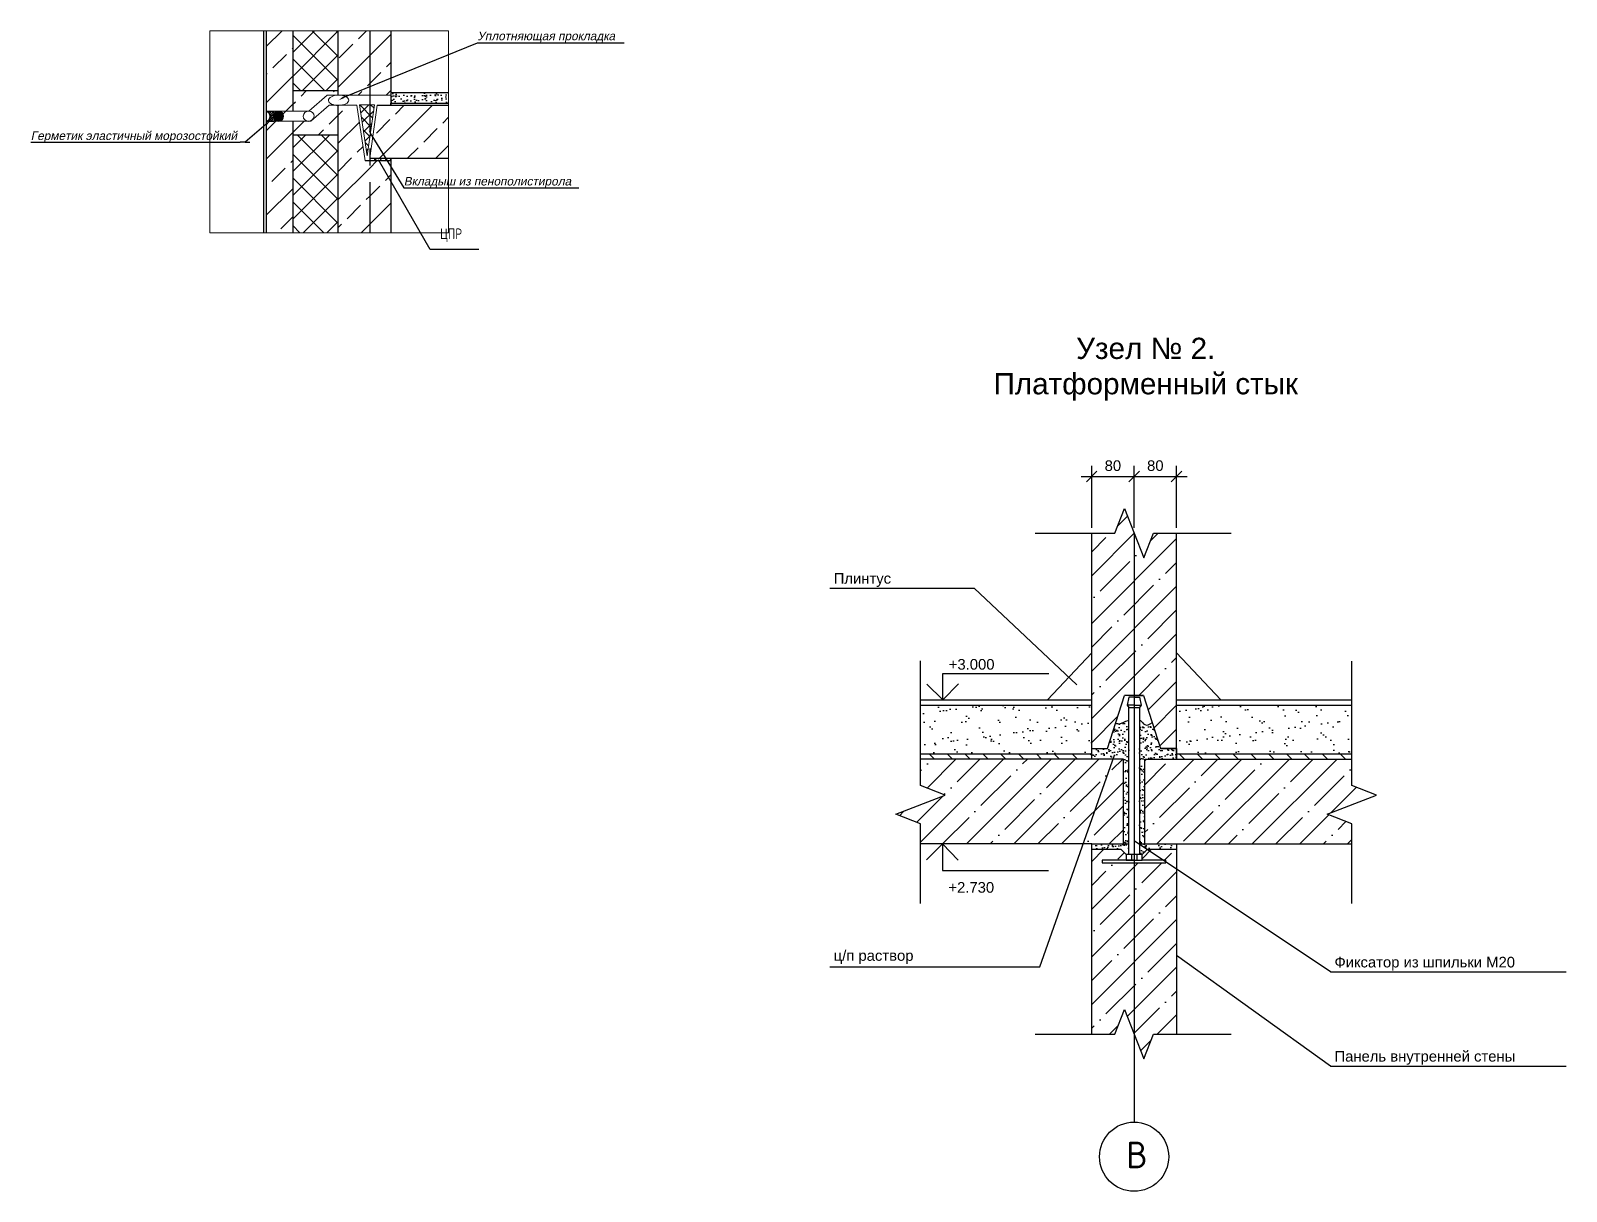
# Model space of a CAD drawing. Header units: millimetres. Extents: x -257254 to 390979, y -202328 to 355504.
# Drawn here: x 169465 to 198412, y 7822 to 29705 of the extents above; entities that cross this region are included whole.
import ezdxf

# ---------------------------------------------------------------- set-up
doc = ezdxf.new("R2010")
doc.units = ezdxf.units.MM
doc.linetypes.add('CENTER2', pattern=[28.575, 19.05, -3.175, 3.175, -3.175])
doc.layers.get('0').update_dxf_attribs({"lineweight": 25})
for name, color, linetype in [('1-VIS', 7, 'Continuous'), ('оси', 1, 'CENTER2'), ('УПРУГ_РЕЗ_ПРОКЛАДКА', 130, 'Continuous'), ('УТЕПЛИТЕЛЬ', 30, 'Continuous'), ('ШТРИХ_УРП', 120, 'Continuous')]:
    doc.layers.add(name, color=color, linetype=linetype)
for name, color, linetype, lineweight in [('1размер', 112, 'Continuous', 18), ('A-Wall-H', 250, 'Continuous', 20), ('bold', 7, 'Continuous', 35), ('покрытия', 6, 'Continuous', 18), ('Размеры', 7, 'Continuous', 9), ('разрез по стене', 70, 'Continuous', 25), ('сноски', 18, 'Continuous', 13), ('текст и размер', 7, 'Continuous', 13)]:
    doc.layers.add(name, color=color, linetype=linetype, lineweight=lineweight)
doc.layers.add('фасадик', color=7, linetype='Continuous', lineweight=25, true_color=0x51362d)
doc.styles.add('Arch-Dim', font='romans.shx', dxfattribs={"width": 0.75})
doc.styles.add('Arial-лист', font='arial.ttf', dxfattribs={"height": 2.5})
doc.styles.add('PDF Arial', font='ARIALUNI.TTF', dxfattribs={"height": 200})
doc.styles.get("Standard").update_dxf_attribs({"font": 'GOST_Common.ttf'})
doc.styles.add('style 2', font='arial.ttf', dxfattribs={"oblique": 12})
doc.dimstyles.new('зачет 1', dxfattribs={"dimscale": 100, "dimtxt": 200, "dimasz": 2, "dimexe": 2, "dimexo": 1, "dimgap": 1, "dimtad": 1, "dimdec": 4, "dimtxsty": 'PDF Arial', "dimblk": 'OBLIQUE', "dimcen": 0.09, "dimdle": 2, "dimadec": 0, "dimazin": 0, "dimtfac": 1, "dimtdec": 4, "dimtofl": 0, "dimtmove": 0, "dimatfit": 3, "dimfxl": 1, "dimtolj": 1, "dimtzin": 0, "dimarcsym": 0})
pattern_1 = [(45, (45478.7, -26894.08), (-224.5064, 224.5064), []), (135, (45478.7, -26894.08), (-224.5064, -224.5064), [])]
pattern_2 = [(135, (73440.42, -61574.16), (-168.3798, -168.3798), [])]

# ---------------------------------------------------------------- blocks, each defined once
blk = doc.blocks.new('_Oblique')
at = {"color": 0, "linetype": 'ByBlock', "lineweight": -2}
blk.add_line((-0.5, -0.5), (0.5, 0.5), dxfattribs=at)
blk = doc.blocks.new('*D337')
at = {"color": 0, "lineweight": -2, "transparency": 16777216}
for p, q in [((189465, 20330), (189465, 21501)), ((190265, 20330), (190265, 21501)), ((189265, 21301), (190465, 21301))]:
    blk.add_line(p, q, dxfattribs=at)
at = {"color": 0, "lineweight": -2, "transparency": 16777216, "xscale": 200, "yscale": 200, "zscale": 200, "rotation": 180}
blk.add_blockref('_Oblique', (189465, 21301), dxfattribs=at)
at = {"color": 0, "lineweight": -2, "transparency": 16777216, "xscale": 200, "yscale": 200, "zscale": 200}
blk.add_blockref('_Oblique', (190265, 21301), dxfattribs=at)
at = {"color": 0, "transparency": 16777216, "insert": (189865, 21503), "char_height": 200, "attachment_point": 5, "style": 'PDF Arial'}
blk.add_mtext('\\A1;80', dxfattribs=at)
blk = doc.blocks.new('*D338')
at = {"color": 0, "lineweight": -2, "transparency": 16777216}
for p, q in [((190265, 20330), (190265, 21501)), ((191065, 20330), (191065, 21501)), ((190065, 21301), (191265, 21301))]:
    blk.add_line(p, q, dxfattribs=at)
at = {"color": 0, "lineweight": -2, "transparency": 16777216, "xscale": 200, "yscale": 200, "zscale": 200, "rotation": 180}
blk.add_blockref('_Oblique', (190265, 21301), dxfattribs=at)
at = {"color": 0, "lineweight": -2, "transparency": 16777216, "xscale": 200, "yscale": 200, "zscale": 200}
blk.add_blockref('_Oblique', (191065, 21301), dxfattribs=at)
at = {"color": 0, "transparency": 16777216, "insert": (190665, 21503), "char_height": 200, "attachment_point": 5, "style": 'PDF Arial'}
blk.add_mtext('\\A1;80', dxfattribs=at)

msp = doc.modelspace()

# ---------------------------------------------------------------- hatches: boundary and pattern name
at = {"transparency": 33554597}
h = msp.add_hatch(dxfattribs=at)
h.set_pattern_fill('ANSI35', color=0, scale=100, style=0)
h.set_pattern_definition([(45, (73440.4, -61574.16), (-449.0128, 449.0128), []), (45, (73889.44, -61574.16), (-449.0128, 449.0128), [793.75, -158.75, 0, -158.75])])
h.paths.add_polyline_path([(194370.42433, 14370.84105), (194370.42433, 14748.48329), (193904.40479, 14929.66217), (194836.44387, 15292.01993), (194370.42433, 15473.1988), (194370.42433, 15970.84105), (190465.20324, 15970.84105), (190465.20324, 14370.84105), (191065.20324, 14370.84105)])
h.paths.add_polyline_path([(189465.20324, 14370.84105), (190065.20324, 14370.84105), (190065.20324, 15970.84105), (186240.42433, 15970.84105), (186240.42433, 15473.1988), (186706.44387, 15292.01993), (185774.40479, 14929.66217), (186240.42433, 14748.48329), (186240.42433, 14370.84105)])
h.paths.add_polyline_path([(189465.20324, 16170.84105), (189765.20324, 16170.84105), (190085.20324, 17170.84105), (190265.20324, 17170.84105), (190265.20324, 20229.82151), (190084.02436, 20695.84105), (189902.84549, 20229.82151), (189465.20324, 20229.82151)])
h.paths.add_polyline_path([(190265.20324, 17170.84105), (190445.20324, 17170.84105), (190765.20324, 16170.84105), (191065.20324, 16170.84105), (191065.20324, 20229.82151), (190627.56099, 20229.82151), (190446.38212, 19763.80196), (190265.20324, 20229.82151)])
h.paths.add_polyline_path([(191065.20324, 14270.84105), (190515.42433, 14270.84105), (190415.42433, 14171.06165), (190415.42433, 14065.84105), (190865.31378, 14065.84105), (190865.31378, 14015.84105), (190265.20324, 14015.84105), (190265.20324, 10784.82151), (190446.38212, 10318.80196), (190627.56099, 10784.82151), (191065.20324, 10784.82151)])
h.paths.add_polyline_path([(189465.20324, 10784.82151), (189902.84549, 10784.82151), (190084.02436, 11250.84105), (190265.20324, 10784.82151), (190265.20324, 14015.84105), (189665.31378, 14015.84105), (189665.31378, 14065.84105), (190115.20324, 14065.84105), (190115.20324, 14170.84105), (190015.42433, 14270.84105), (189465.20324, 14270.84105)])
h = msp.add_hatch(dxfattribs=at)
h.set_pattern_fill('AR-SAND', color=0, scale=3, style=0)
h.set_pattern_definition([(37.5, (73440.42, -61574.16), (-4.80009, 146.82397), [0, -115.824, 0, -129.54, 0, -123.825]), (7.5, (73440.42, -61574.16), (134.85698, 215.04753), [0, -62.484, 0, -104.394, 0, -40.005]), (327.5, (73346.7, -61574.16), (237.29771, 0.43116), [0, -38.1, 0, -137.16, 0, -179.07]), (317.5, (73346.7, -61574.16), (229.06694, 66.8788), [0, -19.05, 0, -89.916, 0, -102.87])])
edge = h.paths.add_edge_path()
edge.add_spline(control_points=[(190608.78395, 16659.65132), (190555.45553, 16624.82229), (190466.65929, 16578.57621), (190410.77377, 16689.75928), (190372.27754, 16708.44061), (190365.20324, 16710.87181)], knot_values=[481.3038029648, 481.3038029648, 481.3038029648, 481.3038029648, 635.8859369855, 749.0230219753, 773.1296747039, 773.1296747039, 773.1296747039, 773.1296747039], degree=3, periodic=0)
edge.add_line((190365.20324, 16710.87181), (190365.20324, 14370.84105))
edge.add_line((190365.20324, 14370.84105), (190465.20324, 14370.84105))
edge.add_line((190465.20324, 14370.84105), (190465.20324, 15970.84105))
edge.add_line((190465.20324, 15970.84105), (191065.20324, 15970.84105))
edge.add_line((191065.20324, 15970.84105), (191065.20324, 16170.84105))
edge.add_line((191065.20324, 16170.84105), (190765.20324, 16170.84105))
edge.add_line((190765.20324, 16170.84105), (190608.78395, 16659.65132))
edge = h.paths.add_edge_path()
edge.add_spline(control_points=[(190165.20324, 16701.1466), (190161.92353, 16701.14989), (190098.82933, 16699.70232), (190022.243, 16616.42015), (189941.30338, 16641.82705), (189918.82425, 16650.90671)], knot_values=[24.0359780504, 24.0359780504, 24.0359780504, 24.0359780504, 33.9481130357, 215.9508602677, 285.3225906787, 285.3225906787, 285.3225906787, 285.3225906787], degree=3, periodic=0)
edge.add_line((189918.82425, 16650.90671), (189765.20324, 16170.84105))
edge.add_line((189765.20324, 16170.84105), (189465.20324, 16170.84105))
edge.add_line((189465.20324, 16170.84105), (189465.20324, 15970.84105))
edge.add_line((189465.20324, 15970.84105), (190065.20324, 15970.84105))
edge.add_line((190065.20324, 15970.84105), (190065.20324, 14370.84105))
edge.add_line((190065.20324, 14370.84105), (190165.20324, 14370.84105))
edge.add_line((190165.20324, 14370.84105), (190165.20324, 16701.1466))
h.paths.add_polyline_path([(190165.20324, 14370.84105), (189465.20324, 14370.84105), (189465.20324, 14270.84105), (190015.42433, 14270.84105), (190115.20324, 14170.84105), (190165.20324, 14170.84105)])
h.paths.add_polyline_path([(191065.20324, 14370.84105), (190365.20324, 14370.84105), (190365.20324, 14270.84105), (190365.20324, 14170.84105), (190415.20324, 14170.84105), (190515.42433, 14270.84105), (191065.20324, 14270.84105)])
h = msp.add_hatch(dxfattribs=at)
h.set_pattern_fill('ANSI31', color=0, scale=75, angle=90, style=0)
h.set_pattern_definition(pattern_2)
h.paths.add_polyline_path([(189465.20324, 16070.84105), (186240.42433, 16070.84105), (186240.42433, 15970.84105), (189465.20324, 15970.84105)])
h = msp.add_hatch(dxfattribs=at)
h.set_pattern_fill('ANSI31', color=0, scale=75, angle=90, style=0)
h.set_pattern_definition(pattern_2)
h.paths.add_polyline_path([(194370.42433, 16070.84105), (191065.20324, 16070.84105), (191065.20324, 15970.84105), (194370.42433, 15970.84105)])
at = {"layer": '1-VIS'}
h = msp.add_hatch(dxfattribs=at)
h.set_pattern_fill('ANSI38', scale=9.732163, style=0)
h.set_pattern_definition([(45, (81324.816, 255290.488), (-21.8493294, 21.8493294), []), (135, (81324.816, 255290.488), (-65.5479883, 21.8493294), [77.249045, -46.349427])])
h.paths.add_polyline_path([(174123.96539, 28188.9729), (173904.7658, 28188.9729), (173904.7658, 28188.97272, -0.7812066191), (173904.76683, 27994.33007), (174123.96539, 27994.33007)])
at = {"layer": 'разрез по стене'}
h = msp.add_hatch(dxfattribs=at)
h.set_pattern_fill('AR-SAND', color=9, scale=3, angle=-90)
h.set_pattern_definition([(307.5, (45478.71, -26854.08), (146.82397, 4.80009), [0, -115.824, 0, -129.54, 0, -123.825]), (277.5, (45478.71, -26854.08), (215.04753, -134.85698), [0, -62.484, 0, -104.394, 0, -40.005]), (237.5, (45478.71, -26760.35), (0.43116, -237.29771), [0, -38.1, 0, -137.16, 0, -179.07]), (227.5, (45478.7, -26760.35), (66.8788, -229.06694), [0, -19.05, 0, -89.916, 0, -102.87])])
h.paths.add_polyline_path([(177341.81392, 28338.46768), (177341.81392, 28538.46768), (176254.76509, 28538.46768), (176254.76509, 28338.46768)])
h = msp.add_hatch(dxfattribs=at)
h.set_pattern_fill('JIS_STN_2.5', color=9, scale=300)
h.set_pattern_definition([(45, (45478.7, -26894.1), (-530.33, 530.33), []), (45, (46008.2, -26894.1), (-530.33, 530.33), [360, -150])])
h.paths.add_polyline_path([(177341.81392, 27298.46768), (177341.81392, 28298.46768), (175995.82667, 28298.46768), (175854.76509, 27298.46768)])
h = msp.add_hatch(dxfattribs=at)
h.set_pattern_fill('AR-SAND', color=9, scale=9)
h.paths.add_polyline_path([(189465.20324, 16986.50564), (186240.42433, 16986.50564), (186240.42433, 16070.84105), (189465.20324, 16070.84105), (189465.20324, 16170.84105)])
h.paths.add_polyline_path([(194370.42433, 16986.50564), (191065.20324, 16986.50564), (191065.20324, 16070.84105), (194370.42433, 16070.84105)])
at = {"layer": 'сноски'}
msp.add_hatch(color=4, dxfattribs=at).paths.add_polyline_path([(174232.35768, 28091.65146, 1), (174037.71442, 28091.65146, 1)])
at = {"layer": 'УТЕПЛИТЕЛЬ'}
h = msp.add_hatch(dxfattribs=at)
h.set_pattern_fill('ANSI37', color=0, scale=100, style=0)
h.set_pattern_definition(pattern_1)
h.paths.add_polyline_path([(175254.76509, 29704.52507), (174404.76509, 29704.52507), (174404.76509, 28570.63961), (175254.76509, 28570.63961)])
h = msp.add_hatch(dxfattribs=at)
h.set_pattern_fill('ANSI37', color=0, scale=1150, style=0)
h.set_pattern_definition([(45, (108768.21, 65119.54), (-101.6466, 101.6466), []), (135, (108768.21, 65119.54), (-101.6466, -101.6466), [])])
h.paths.add_polyline_path([(175946.58628, 28307.15009), (175664.46312, 28307.15009), (175805.5247, 27348.339)])
h = msp.add_hatch(dxfattribs=at)
h.set_pattern_fill('ANSI37', color=0, scale=100, style=0)
h.set_pattern_definition(pattern_1)
h.paths.add_polyline_path([(174404.76509, 25895.7816), (175254.76509, 25895.7816), (175254.76509, 27742.98691), (174404.76509, 27742.98691)])
at = {"layer": 'ШТРИХ_УРП'}
h = msp.add_hatch(dxfattribs=at)
h.set_pattern_fill('HONEY', color=0, scale=500, style=0)
h.set_pattern_definition([(0, (108768.213, 64919.536), (93.75, 54.126587), [62.5, -125]), (120, (108768.213, 64919.536), (-93.75, 54.126588), [62.5, -125]), (60, (108768.213, 64919.536), (2e-07, 108.253175), [-125, 62.5])])
h.paths.add_polyline_path([(176254.76509, 27298.46768), (175954.76509, 27298.46768), (175954.76509, 27248.46768), (176254.76509, 27248.46768)])

# ---------------------------------------------------------------- linework, layer by layer
for p, q in [((176995.63288, 25577.23149), (176018.75272, 27271.95919)), ((177912.3807, 25577.23149), (176995.63288, 25577.23149))]:
    msp.add_line(p, q)
at = {"color": 0, "transparency": 33554597}
for p, q in [((189902.84549, 20229.82151), (190084.02436, 20695.84105)), ((187247.24185, 19192.19549), (189184.91356, 17368.64179)), ((186660.42433, 17586.50564), (188660.42433, 17586.50564)), ((186660.42433, 17086.50564), (186660.42433, 17586.50564)), ((188490.42433, 12055.84105), (189894.06224, 16044.29767)), ((186240.42433, 14748.48329), (185774.40479, 14929.66217)), ((194370.42433, 14748.48329), (193904.40479, 14929.66217)), ((186653.48743, 14370.84105), (186653.48743, 13870.84105)), ((193967.23776, 11957.19549), (190265.20324, 14430.84105)), ((186653.48743, 13870.84105), (188653.48743, 13870.84105)), ((193967.23776, 10182.19549), (191065.20324, 12265.84105)), ((189902.84549, 10784.82151), (190084.02436, 11250.84105))]:
    msp.add_line(p, q, dxfattribs=at)
at = {"color": 7, "transparency": 33554597}
for p, q in [((190084.02436, 20695.84105), (190446.38212, 19763.80196)), ((188400.42433, 20229.82151), (189902.84549, 20229.82151)), ((190446.38212, 19763.80196), (190627.56099, 20229.82151)), ((190627.56099, 20229.82151), (192096.72565, 20229.82151)), ((184527.23776, 19192.19549), (187247.24185, 19192.19549)), ((186240.42433, 15473.1988), (186240.42433, 17825.84105)), ((194370.42433, 15473.1988), (194370.42433, 17815.84105)), ((186706.44387, 15292.01993), (186240.42433, 15473.1988)), ((194836.44387, 15292.01993), (194370.42433, 15473.1988)), ((185774.40479, 14929.66217), (186706.44387, 15292.01993)), ((193904.40479, 14929.66217), (194836.44387, 15292.01993)), ((186240.42433, 13246.06214), (186240.42433, 14748.48329)), ((194370.42433, 13246.06214), (194370.42433, 14748.48329)), ((184527.23776, 12055.84105), (188490.42433, 12055.84105)), ((193967.23776, 11957.19549), (198412.12975, 11957.19549)), ((190084.02436, 11250.84105), (190446.38212, 10318.80196)), ((188400.42433, 10784.82151), (189902.84549, 10784.82151)), ((190446.38212, 10318.80196), (190627.56099, 10784.82151)), ((190627.56099, 10784.82151), (192096.72565, 10784.82151)), ((193967.23776, 10182.19549), (198412.12975, 10182.19549))]:
    msp.add_line(p, q, dxfattribs=at)
at = {"color": 1, "transparency": 33554597}
for p, q in [((189465.20324, 16170.84105), (189465.20324, 20229.82151)), ((191065.20324, 16170.84105), (191065.20324, 20229.82151)), ((186660.42433, 17086.50564), (186360.42433, 17386.50564)), ((186660.42433, 17086.50564), (186956.27407, 17390.59926)), ((186240.42433, 17086.50564), (189465.20324, 17086.50564)), ((189765.20324, 16170.84105), (190085.20324, 17170.84105)), ((190445.20324, 17170.84105), (190085.20324, 17170.84105)), ((190265.20324, 17170.84105), (190085.20324, 17170.84105)), ((190165.20324, 17135.84105), (190135.20324, 16990.84105)), ((190265.20324, 17135.84105), (190165.20324, 17135.84105)), ((190265.20324, 17170.84105), (190445.20324, 17170.84105)), ((190265.20324, 17135.84105), (190365.20324, 17135.84105)), ((190365.20324, 17135.84105), (190395.20324, 16990.84105)), ((190445.20324, 17170.84105), (190765.20324, 16170.84105)), ((191065.20324, 16986.50564), (191065.20324, 17086.50564)), ((191065.20324, 17086.50564), (194370.42433, 17086.50564)), ((186240.42433, 16986.50564), (189465.20324, 16986.50564)), ((190265.20324, 16990.84105), (190135.20324, 16990.84105)), ((190135.20324, 16990.84105), (190165.20324, 16945.84105)), ((190165.20324, 14170.84105), (190165.20324, 16945.84105)), ((190165.20324, 16945.84105), (190265.20324, 16945.84105)), ((190265.20324, 16990.84105), (190395.20324, 16990.84105)), ((190265.20324, 16945.84105), (190365.20324, 16945.84105)), ((190395.20324, 16990.84105), (190365.20324, 16945.84105)), ((190365.20324, 16945.84105), (190365.20324, 14270.84105)), ((191065.20324, 16070.84105), (191065.20324, 16986.50564)), ((191065.20324, 16986.50564), (194370.42433, 16986.50564)), ((186240.42433, 16070.84105), (189465.20324, 16070.84105)), ((190065.20324, 15970.84105), (186240.42433, 15970.84105)), ((189465.20324, 15970.84105), (189465.20324, 16170.84105)), ((189465.20324, 16170.84105), (189765.20324, 16170.84105)), ((189465.20324, 16170.84105), (189765.20324, 16170.84105)), ((190065.20324, 14370.84105), (190065.20324, 15970.84105)), ((190465.20324, 14370.84105), (190465.20324, 15970.84105)), ((190465.20324, 15970.84105), (194370.42433, 15970.84105)), ((191065.20324, 16170.84105), (190765.20324, 16170.84105)), ((190765.20324, 16170.84105), (191065.20324, 16170.84105)), ((191065.20324, 16170.84105), (191065.20324, 15970.84105)), ((191065.20324, 15970.84105), (191065.20324, 16070.84105)), ((191065.20324, 16070.84105), (194370.42433, 16070.84105)), ((189465.20324, 14370.84105), (186240.42433, 14370.84105)), ((186653.48743, 14370.84105), (186353.48743, 14070.84105)), ((186653.48743, 14370.84105), (186949.33716, 14066.74742)), ((189465.20324, 14270.84105), (189465.20324, 14370.84105)), ((189465.20324, 14370.84105), (190165.20324, 14370.84105)), ((189465.20324, 10784.82151), (189465.20324, 14270.84105)), ((189465.20324, 14270.84105), (190015.42433, 14270.84105)), ((190015.42433, 14270.84105), (190115.20324, 14170.84105)), ((190365.20324, 14370.84105), (191065.20324, 14370.84105)), ((190365.20324, 14270.84105), (190365.20324, 14170.84105)), ((190515.42433, 14270.84105), (190415.20324, 14170.84105)), ((190515.42433, 14270.84105), (191065.20324, 14270.84105)), ((191065.20324, 14370.84105), (191065.20324, 14270.84105)), ((191065.20324, 14370.84105), (194370.42433, 14370.84105)), ((191065.20324, 14270.84105), (191065.20324, 10784.82151)), ((190165.20324, 14170.84105), (190115.20324, 14170.84105)), ((190365.20324, 14170.84105), (190165.20324, 14170.84105)), ((190415.20324, 14170.84105), (190365.20324, 14170.84105))]:
    msp.add_line(p, q, dxfattribs=at)
at = {"color": 3, "transparency": 33554597}
msp.add_line((190265.20324, 20229.82151), (190265.20324, 9125.84105), dxfattribs=at)
at = {"color": 6, "transparency": 33554597}
for p, q in [((190265.31378, 14065.84105), (189665.31378, 14065.84105)), ((189665.31378, 14065.84105), (189665.31378, 14015.84105)), ((189665.31378, 14015.84105), (190865.31378, 14015.84105)), ((190115.20324, 14170.84105), (190115.20324, 14065.84105)), ((190115.20324, 14065.84105), (190415.42433, 14065.84105)), ((190215.42433, 14170.84105), (190215.42433, 14065.84105)), ((190315.20324, 14170.84105), (190315.20324, 14065.84105)), ((190415.42433, 14065.84105), (190415.42433, 14170.84105)), ((190865.31378, 14065.84105), (190415.42433, 14065.84105)), ((190865.31378, 14015.84105), (190865.31378, 14065.84105))]:
    msp.add_line(p, q, dxfattribs=at)
at = {"color": 7, "transparency": 33554597}
msp.add_circle((190265.20324, 8474.01429), 651.82676, dxfattribs=at)
at = {"color": 0, "transparency": 33554597}
for points, knots in [([(189918.82425, 16650.90671), (189941.30338, 16641.82705), (190022.243, 16616.42015), (190098.82933, 16699.70232), (190161.92353, 16701.14989), (190165.20324, 16701.1466)], [24.0359780504, 24.0359780504, 24.0359780504, 24.0359780504, 93.4077084613, 275.4104556934, 285.3225906787, 285.3225906787, 285.3225906787, 285.3225906787]), ([(190365.20324, 16710.87181), (190372.27754, 16708.44061), (190410.77377, 16689.75928), (190466.65929, 16578.57621), (190555.45553, 16624.82229), (190608.78395, 16659.65132)], [481.3038029648, 481.3038029648, 481.3038029648, 481.3038029648, 505.4104556934, 618.5475406832, 773.1296747039, 773.1296747039, 773.1296747039, 773.1296747039])]:
    msp.add_open_spline(points, degree=3, knots=knots, dxfattribs=at)
at = {"layer": 'A-Wall-H', "color": 0}
for p, q in [((174709.00271, 28188.9729), (175051.53561, 28488.9729)), ((176254.0597, 28488.9729), (175051.53561, 28488.9729)), ((173904.0597, 28188.9729), (174709.00271, 28188.9729)), ((174746.03523, 27998.46768), (175088.56812, 28298.46768)), ((175615.22273, 28298.46768), (175088.56812, 28298.46768)), ((175615.22273, 28298.46768), (175772.59456, 27248.46768)), ((175664.46312, 28307.15009), (175805.5247, 27348.339)), ((175946.58628, 28307.15009), (175664.46312, 28307.15009)), ((175946.58628, 28307.15009), (175805.5247, 27348.339)), ((175995.82667, 28298.46768), (175854.76509, 27298.46768)), ((173904.76509, 27998.46768), (174746.03523, 27998.46768))]:
    msp.add_line(p, q, dxfattribs=at)
at = {"layer": 'bold'}
msp.add_arc((173880.49124, 28091.65126), 100.30314, 284.004899898, 75.995100102, dxfattribs=at)
at = {"layer": 'оси', "ltscale": 100}
msp.add_line((175854.76509, 29704.52507), (175854.76509, 25895.7816), dxfattribs=at)
at = {"layer": 'покрытия'}
msp.add_lwpolyline([(172838.64827, 29704.52507), (177341.81392, 29704.52507), (177341.81392, 25895.7816), (172838.64827, 25895.7816)], close=True, dxfattribs=at)
msp.add_lwpolyline([(172838.64827, 29704.52507), (177341.81392, 29704.52507), (177341.81392, 25895.7816), (172838.64827, 25895.7816)], close=True, dxfattribs=at)
for centre, major_axis, ratio in [((175268.99376, 28392.27692), (191.22304, 3.00505), 0.5056087395), ((174704.1798, 28092.34588), (95.24403, 37.21931), 0.9456077712)]:
    msp.add_ellipse(centre, major_axis=major_axis, ratio=ratio, dxfattribs=at)
at = {"layer": 'Размеры', "color": 0, "linetype": 'ByBlock', "lineweight": -2}
for q in [(173416.04395, 27600.08259), (173593.64766, 27600.08259)]:
    msp.add_line((173504.84581, 27600.08259), q, dxfattribs=at)
for points in [[(175369.96247, 28454.11918), (177884.52728, 29476.59437)], [(177884.52728, 29476.59437), (180654.94417, 29476.59437)], [(173903.5317, 27940.54087), (173504.84581, 27600.08259)], [(169464.82013, 27600.08259), (173416.04395, 27600.08259)], [(175894.55784, 27723.26382), (176497.32135, 26741.94903)], [(176497.32135, 26741.94903), (179799.54726, 26741.94903)]]:
    msp.add_lwpolyline(points, dxfattribs=at)
at = {"layer": 'Размеры', "color": 0}
for points in [[(175380.26951, 28437.29106), (175268.99376, 28392.27692), (175359.65543, 28470.9473)], [(173890.71678, 27955.54749), (173993.5714, 28017.43038), (173916.34662, 27925.53425)], [(175911.72494, 27732.99578), (175836.16607, 27826.26648), (175877.39073, 27713.53186)]]:
    msp.add_solid(points, dxfattribs=at)
at = {"layer": 'разрез по стене'}
for p, q in [((173854.76509, 29704.52507), (173854.76509, 25895.7816)), ((173904.76509, 29704.52507), (173904.76509, 25895.7816)), ((174404.76509, 29704.52507), (174404.76509, 28188.9729)), ((175254.76509, 29704.52507), (175254.76509, 28488.9729)), ((176254.76509, 29704.52507), (176254.76509, 28298.46768)), ((175254.76509, 28570.63961), (174404.76509, 28570.63961)), ((176254.76509, 28538.46768), (177341.81392, 28538.46768)), ((175254.76509, 28298.46768), (175254.76509, 25895.7816)), ((175995.82667, 28298.46768), (177341.81392, 28298.46768)), ((176254.76509, 28298.46768), (176254.76509, 28338.46768)), ((176254.76509, 28338.46768), (177341.81392, 28338.46768)), ((174404.76509, 27998.46768), (174404.76509, 25895.7816)), ((174404.76509, 27742.98691), (175254.76509, 27742.98691)), ((176254.76509, 27248.46768), (175772.59456, 27248.46768)), ((175854.76509, 27298.46768), (176254.76509, 27298.46768)), ((175995.82667, 27298.46768), (177341.81392, 27298.46768)), ((176254.76509, 27298.46768), (176254.76509, 25895.7816))]:
    msp.add_line(p, q, dxfattribs=at)
at = {"layer": 'разрез по стене', "color": 9, "linetype": 'Continuous'}
for p, q in [((173904.76509, 29407.08756), (174202.2026, 29704.52507)), ((175254.76509, 29696.42738), (175262.86277, 29704.52507)), ((175642.09615, 29554.25845), (175792.36277, 29704.52507)), ((175854.76509, 29235.76721), (176254.76509, 29635.76721)), ((174029.89269, 29002.71516), (174284.45113, 29257.2736)), ((174390.51715, 29363.33962), (174404.76509, 29377.58756)), ((175281.4717, 29193.63399), (175536.03014, 29448.19243)), ((175254.76509, 28635.76721), (175854.76509, 29235.76721)), ((176172.42624, 29023.92836), (176254.76509, 29106.26721)), ((173904.76509, 28877.58756), (173923.82668, 28896.64914)), ((173904.76509, 28346.42738), (174404.76509, 28846.42738)), ((175811.80178, 28663.30391), (175854.76509, 28706.26721)), ((175854.76509, 28706.26721), (176066.36022, 28917.86235)), ((174560.22278, 28472.38508), (174658.47731, 28570.63961)), ((175169.82239, 28550.82451), (175189.63748, 28570.63961)), ((175637.47077, 28488.9729), (175705.73576, 28557.23789)), ((176168.63094, 28488.9729), (176254.76509, 28575.10704)), ((174199.59832, 28111.76062), (174404.76509, 28316.92738)), ((174404.76509, 28316.92738), (174454.15676, 28366.31906)), ((175090.55286, 27942.05499), (175254.76509, 28106.26721)), ((175254.76509, 28106.26721), (175345.11131, 28196.61343)), ((173904.6157, 27816.778), (174086.30539, 27998.46768)), ((174404.76509, 27785.76721), (174617.46556, 27998.46768)), ((174891.48479, 27742.98691), (174984.48685, 27835.98897)), ((175254.76509, 27575.10704), (175662.5244, 27982.86636)), ((173904.17862, 27285.18075), (174404.59006, 27785.59219)), ((175620.88295, 27411.7249), (175731.54074, 27522.3827)), ((174369.30395, 27220.80607), (174404.15435, 27255.65647)), ((175260.25849, 27051.10045), (175514.81693, 27305.65889)), ((175855.14928, 27114.83106), (175988.7859, 27248.46768)), ((174008.67949, 26860.18161), (174263.23793, 27114.74006)), ((175254.76509, 26514.44687), (175854.76509, 27114.44687)), ((176151.21304, 26881.39482), (176254.76509, 26984.94687)), ((173903.30583, 26223.64779), (174403.71727, 26724.05922)), ((175856.66717, 26586.84895), (176045.14702, 26775.3288)), ((175429.96412, 26160.1459), (175684.52256, 26414.70434)), ((175790.58858, 26520.77036), (175854.76509, 26584.94687)), ((175858.18982, 26057.21143), (176254.76509, 26453.7867)), ((174178.38512, 25969.22707), (174403.28156, 26194.12351)), ((175254.76509, 25984.94687), (175323.8981, 26054.07988)), ((175696.75999, 25895.7816), (175854.76509, 26053.7867))]:
    msp.add_line(p, q, dxfattribs=at)
at = {"layer": 'сноски', "color": 7}
for p, q in [((174050.74753, 28188.9729), (173904.76509, 28188.9729)), ((174050.74753, 27994.32963), (173904.76509, 27994.32963))]:
    msp.add_line(p, q, dxfattribs=at)
at = {"layer": 'сноски'}
msp.add_circle((174135.03605, 28091.65146), 97.32163, dxfattribs=at)
at = {"layer": 'УПРУГ_РЕЗ_ПРОКЛАДКА', "color": 0}
for p, q in [((175954.76509, 27248.46768), (175954.76509, 27298.46768)), ((176254.76509, 27248.46768), (176254.76509, 27298.46768))]:
    msp.add_line(p, q, dxfattribs=at)
at = {"layer": 'фасадик'}
for p, q in [((188629.96042, 17086.50564), (189465.20324, 17975.55292)), ((191900.44606, 17086.50564), (191065.20324, 17975.55292))]:
    msp.add_line(p, q, dxfattribs=at)

# ---------------------------------------------------------------- texts
at = {"color": 7, "transparency": 33554597, "style": 'PDF Arial'}
for s, p in [('Плинтус', (184602.35506, 19278.00276)), ('+3.000', (186771.1954, 17657.70428)), ('+2.730', (186764.2585, 13451.96647)), ('ц/п раствор', (184602.35506, 12168.00276)), ('Фиксатор из шпильки М20', (194042.35506, 12043.00276)), ('Панель внутренней стены', (194042.35506, 10268.00276))]:
    msp.add_text(s, height=200, dxfattribs=at).set_placement(p)
at = {"color": 7, "transparency": 33554597}
msp.add_text('В', height=500, dxfattribs=at).set_placement((190114.54243, 8257.69712))
at = {"layer": '1размер', "color": 0, "ltscale": 10, "style": 'Arch-Dim', "width": 0.75}
msp.add_text('ЦПР', height=200, dxfattribs=at).set_placement((177182.40846, 25776.0372))
at = {"layer": 'Размеры', "color": 0, "char_height": 159.8433376, "width": 4637.122648, "style": 'style 2'}
for s, insert, attachment_point in [('Уплотняющая прокладка', (177884.52728, 29476.59437), 7), ('Герметик эластичный морозостойкий', (169464.82013, 27804.30262), 1), ('Вкладыш из пенополистирола', (176497.32135, 26946.16906), 1)]:
    msp.add_mtext(s, dxfattribs=dict(at, insert=insert, attachment_point=attachment_point))
at = {"layer": 'текст и размер', "transparency": 33554597, "insert": (190484.08895, 23321.68282), "char_height": 400, "width": 9114.4466507, "attachment_point": 5, "style": 'Arial-лист'}
msp.add_mtext('Узел № 2.\\PПлатформенный стык', dxfattribs=at)

# ---------------------------------------------------------------- dimensions: what is measured, and where the dimension line sits
at = {"color": 0, "transparency": 33554597}
for base, p1, p2, picture, middle in [((190265.20324, 21300.84105), (189465.20324, 20229.82151), (190265.20324, 20229.82151), '*D337', (189865.20324, 21503.02386)), ((191065.20324, 21300.84105), (190265.20324, 20229.82151), (191065.20324, 20229.82151), '*D338', (190665.20324, 21503.02386))]:
    dim = msp.add_linear_dim(base=base, p1=p1, p2=p2, text='80', dimstyle='зачет 1', dxfattribs=at)
    dim.commit()
    dim.dimension.update_dxf_attribs({"geometry": picture, "text_midpoint": middle})

doc.saveas('drawing.dxf')
